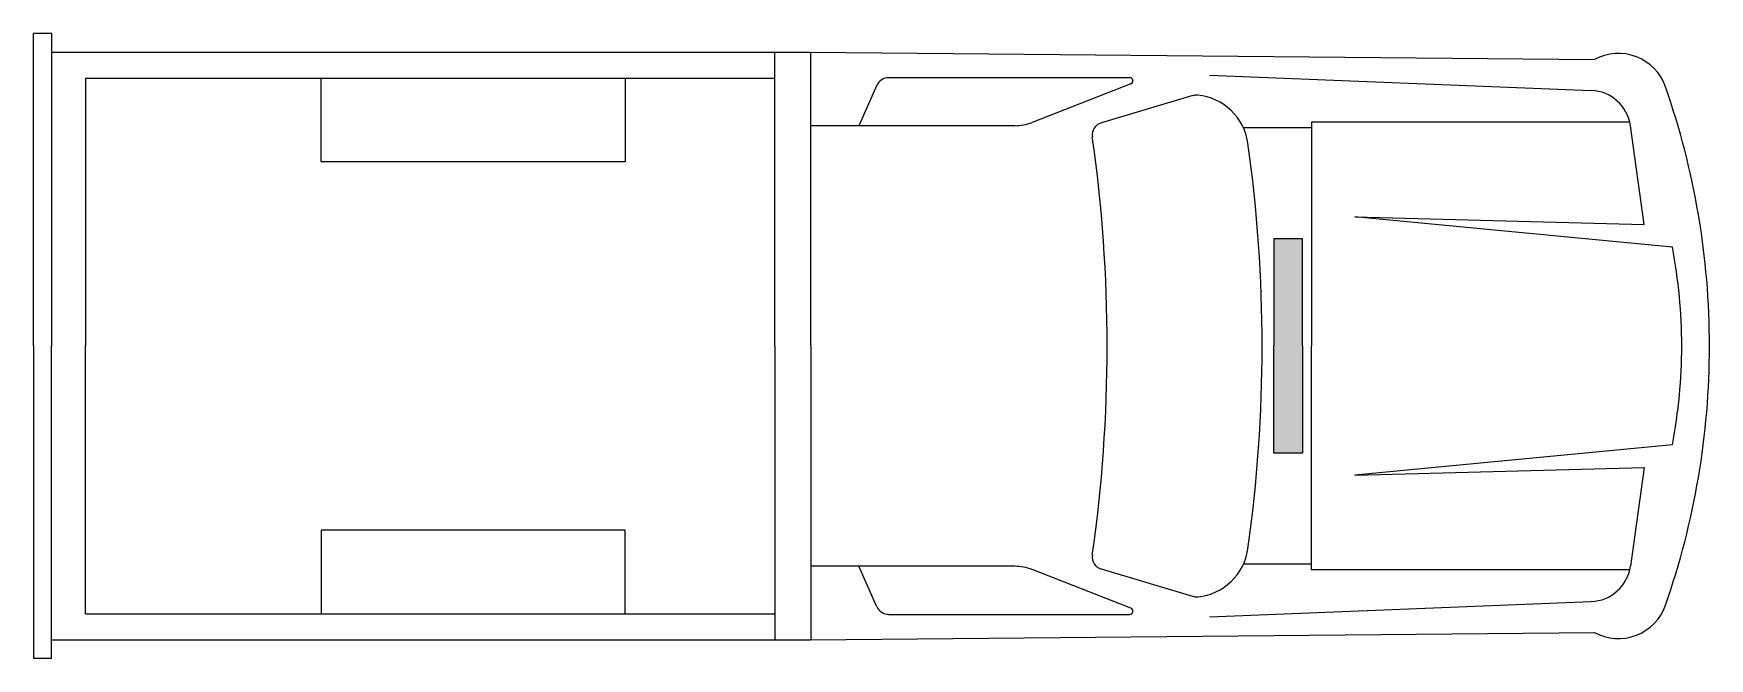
# Model space of a CAD drawing. Extents: x -168 to 0, y -31 to 31.
import ezdxf

# ---------------------------------------------------------------- set-up
doc = ezdxf.new("R2010")
doc.units = 0
doc.layers.add('LAYER01', color=7, linetype='CONTINUOUS')

msp = doc.modelspace()

# ---------------------------------------------------------------- linework, layer by layer
at = {"layer": 'LAYER01', "color": 7, "linetype": 'CONTINUOUS'}
for p, q in [((-168, 0), (-168, 31.32)), ((-166.21, 31.32), (-168, 31.32)), ((-166.21, 31.32), (-166.21, 0)), ((-166.21, 29.45), (-90.13, 29.45)), ((-93.68, 0), (-93.68, 29.45)), ((-90.13, 29.45), (-11.52, 28.7)), ((-90.09, 0), (-90.09, 29.45)), ((-82.29, 26.9), (-58.12, 26.9)), ((-50.12, 27.13), (-11.85, 25.61)), ((-162.78, 26.83), (-162.78, 0)), ((-162.78, 26.83), (-93.68, 26.83)), ((-139.16, 18.47), (-139.16, 26.83)), ((-108.68, 26.83), (-108.68, 18.47)), ((-83.45, 26.15), (-85.28, 22.08)), ((-58, 26.26), (-67.89, 22.41)), ((-51.78, 25.09), (-60.96, 22.37)), ((-69.63, 22.08), (-90.09, 22.08)), ((-39.91, 21.87), (-46.72, 21.87)), ((-8, 22.44), (-39.91, 22.44)), ((-39.91, 22.44), (-39.91, 0)), ((-6.56, 12.18), (-7.93, 22.07)), ((-108.68, 18.47), (-139.16, 18.47)), ((-35.56, 12.96), (-6.56, 12.18)), ((-3.72, 9.91), (-35.56, 12.96)), ((-43.67, 10.75), (-43.67, 0)), ((-40.81, 10.75), (-43.67, 10.75)), ((-40.81, 0), (-40.81, 10.75)), ((-168, 0), (-168, -31.32)), ((-166.21, -31.32), (-166.21, 0)), ((-162.78, -26.83), (-162.78, 0)), ((-93.68, 0), (-93.68, -29.45)), ((-90.09, 0), (-90.09, -29.45)), ((-43.67, -10.75), (-43.67, 0)), ((-40.81, 0), (-40.81, -10.75)), ((-39.91, -22.44), (-39.91, 0)), ((-3.72, -9.91), (-35.56, -12.96)), ((-40.81, -10.75), (-43.67, -10.75)), ((-35.56, -12.96), (-6.56, -12.18)), ((-6.56, -12.18), (-7.93, -22.07)), ((-108.68, -18.47), (-139.16, -18.47)), ((-139.16, -18.47), (-139.16, -26.83)), ((-108.68, -26.83), (-108.68, -18.47)), ((-69.63, -22.08), (-90.09, -22.08)), ((-83.45, -26.15), (-85.28, -22.08)), ((-58, -26.26), (-67.89, -22.41)), ((-51.78, -25.09), (-60.96, -22.37)), ((-39.91, -21.87), (-46.72, -21.87)), ((-8, -22.44), (-39.91, -22.44)), ((-162.78, -26.83), (-93.68, -26.83)), ((-50.12, -27.13), (-11.85, -25.61)), ((-82.29, -26.9), (-58.12, -26.9)), ((-166.21, -29.45), (-90.13, -29.45)), ((-90.13, -29.45), (-11.52, -28.7)), ((-166.21, -31.32), (-168, -31.32))]:
    msp.add_line(p, q, dxfattribs=at)
for centre, radius, start, end in [((-9.11, 24.34), 4.98, 19.2533, 118.9117), ((-82.29, 25.62), 1.27, 90, 155.7345), ((-58.12, 26.57), 0.327, 291.2907, 90), ((-12.01, 21.5), 4.12, 7.9182, 87.73), ((-78.78, 0), 78.78, 360, 19.2533), ((-51.42, 23.87), 1.27, 84.6876, 106.5243), ((-51.82, 19.56), 5.6, 7.996, 84.6876), ((-69.63, 26.86), 4.78, 270, 291.2907), ((-60.6, 21.15), 1.27, 106.5243, 188.0963), ((-209.26, 0), 148.88, 360, 8.0963), ((-191.08, 0), 146.23, 360, 7.996), ((-55.49, 0), 52.71, 360, 10.8313), ((-78.78, 0), 78.78, 340.7467, 360), ((-55.49, 0), 52.71, 349.1687, 360), ((-209.26, 0), 148.88, 351.9037, 360), ((-191.08, 0), 146.23, 352.004, 360), ((-60.6, -21.15), 1.27, 171.9037, 253.4757), ((-51.82, -19.56), 5.6, 275.3123, 352.004), ((-69.63, -26.86), 4.78, 68.7093, 90), ((-12.01, -21.5), 4.12, 272.27, 352.0818), ((-51.42, -23.87), 1.27, 253.4757, 275.3123), ((-82.29, -25.62), 1.27, 204.2655, 270), ((-58.12, -26.57), 0.327, 270, 68.7093), ((-9.11, -24.34), 4.98, 241.0883, 340.7467)]:
    msp.add_arc(centre, radius, start, end, dxfattribs=at)
for points in [[(-40.81, 0), (-43.67, 0), (-40.81, 10.75), (-43.67, 10.75)], [(-40.81, 0), (-43.67, 0), (-40.81, -10.75), (-43.67, -10.75)]]:
    msp.add_solid(points, dxfattribs=at)

doc.saveas('drawing.dxf')
